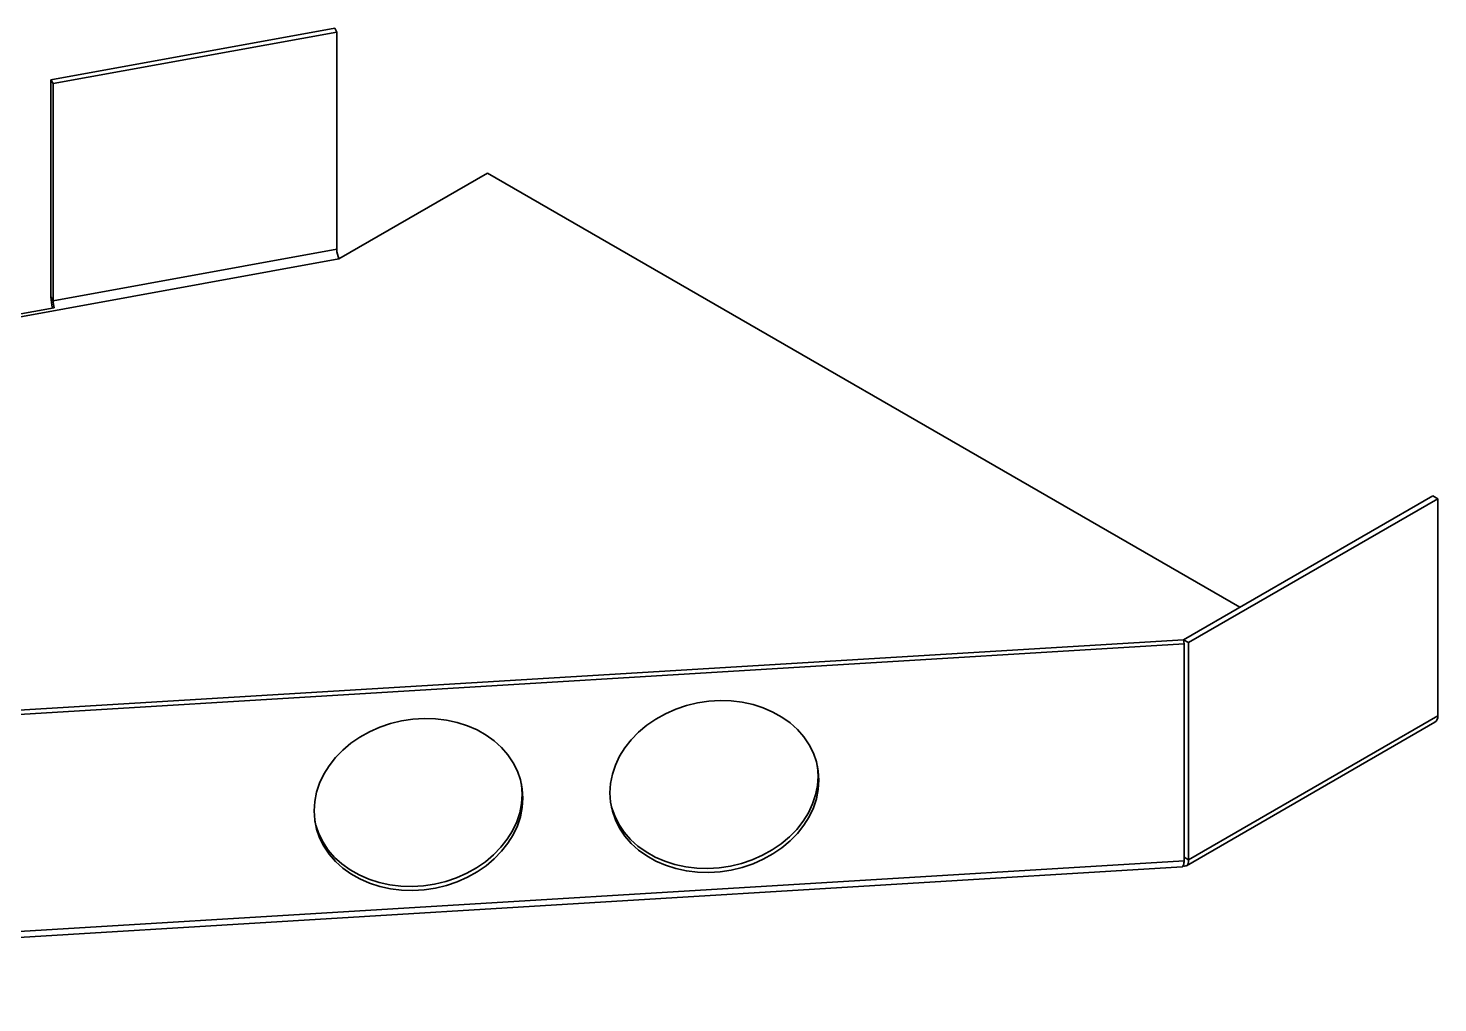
# Model space of a CAD drawing. Header units: millimetres. Extents: x -766 to 905, y -508 to 353.
# Drawn here: x -103.8 to 298.9, y -508.1 to -229.6 of the extents above; entities that cross this region are included whole.
import ezdxf

# ---------------------------------------------------------------- set-up
doc = ezdxf.new("R2010")
doc.units = ezdxf.units.MM

msp = doc.modelspace()

# ---------------------------------------------------------------- linework, layer by layer
at = {"color": 7, "linetype": 'Continuous', "lineweight": 35}
for p, q in [((-97.3, -244.34), (-16.23, -229.6)), ((-96.7, -245.45), (-15.63, -230.7)), ((-16.23, -229.6), (-15.63, -230.7)), ((-15.63, -230.7), (-15.63, -292.76)), ((-97.3, -244.34), (-96.7, -245.45)), ((-97.3, -244.34), (-97.3, -306.4)), ((-96.7, -245.45), (-96.7, -307.5)), ((27.4, -271), (-15.03, -295.49)), ((242.35, -395.09), (27.4, -271)), ((-15.63, -292.76), (-96.7, -307.5)), ((-15.03, -295.49), (-273.12, -342.43)), ((-96.4, -309.47), (-187.01, -325.95)), ((-97.3, -306.4), (-96.7, -307.5)), ((297.51, -363.24), (226.3, -404.35)), ((298.93, -364.06), (227.72, -405.17)), ((298.93, -364.06), (297.51, -363.24)), ((298.93, -426.12), (298.93, -364.06)), ((226.29, -404.35), (-415.28, -443.23)), ((226.5, -405.5), (-415.07, -444.38)), ((226.5, -405.5), (226.29, -404.35)), ((227.72, -405.17), (226.3, -404.35)), ((226.3, -404.35), (226.3, -404.4)), ((226.5, -467.56), (226.5, -405.5)), ((227.72, -405.17), (227.72, -467.22)), ((298.93, -426.12), (227.72, -467.22)), ((227.14, -468.91), (298.1, -427.95)), ((226.5, -466.52), (227.72, -467.22)), ((226.5, -467.56), (-415.07, -506.44)), ((-414.67, -508.1), (225.9, -469.28))]:
    msp.add_line(p, q, dxfattribs=at)
at = {"color": 7, "linetype": 'Continuous', "lineweight": 35, "flags": 128}
for points in [[(122.08, -444.49), (121.9, -441.85), (121.38, -439.27), (120.52, -436.76), (119.32, -434.37), (117.81, -432.12), (115.99, -430.04), (113.9, -428.14), (111.56, -426.46), (108.99, -425.01), (106.22, -423.81), (103.28, -422.87), (100.22, -422.21), (97.07, -421.83), (93.86, -421.74), (90.63, -421.94), (87.41, -422.42), (84.26, -423.18), (81.2, -424.21), (78.27, -425.5), (75.5, -427.04), (72.93, -428.8), (70.58, -430.77), (68.49, -432.91), (66.68, -435.22), (65.16, -437.65), (63.97, -440.19), (63.1, -442.8), (62.58, -445.45), (62.41, -448.11), (62.58, -450.74), (63.1, -453.33), (63.97, -455.83), (65.16, -458.23), (66.68, -460.48), (68.49, -462.56), (70.58, -464.46), (72.93, -466.14), (75.5, -467.59), (78.27, -468.79), (81.2, -469.72), (84.26, -470.39), (87.41, -470.76), (90.63, -470.86), (93.86, -470.66), (97.07, -470.18), (100.22, -469.42), (103.28, -468.39), (106.22, -467.09), (108.99, -465.56), (111.56, -463.8), (113.9, -461.83), (115.99, -459.68), (117.81, -457.38), (119.32, -454.94), (120.52, -452.41), (121.38, -449.8), (121.9, -447.15), (122.08, -444.49)], [(37.54, -449.61), (37.37, -446.98), (36.84, -444.39), (35.98, -441.89), (34.78, -439.5), (33.27, -437.24), (31.46, -435.16), (29.37, -433.26), (27.02, -431.58), (24.45, -430.13), (21.68, -428.93), (18.75, -428), (15.69, -427.33), (12.53, -426.96), (9.32, -426.86), (6.09, -427.06), (2.88, -427.54), (-0.28, -428.3), (-3.34, -429.33), (-6.27, -430.63), (-9.04, -432.16), (-11.61, -433.92), (-13.95, -435.89), (-16.05, -438.04), (-17.86, -440.34), (-19.37, -442.78), (-20.57, -445.31), (-21.43, -447.92), (-21.96, -450.57), (-22.13, -453.23), (-21.96, -455.87), (-21.43, -458.45), (-20.57, -460.96), (-19.37, -463.35), (-17.86, -465.6), (-16.05, -467.69), (-13.95, -469.58), (-11.61, -471.26), (-9.04, -472.71), (-6.27, -473.91), (-3.34, -474.85), (-0.28, -475.51), (2.88, -475.89), (6.09, -475.98), (9.32, -475.78), (12.53, -475.3), (15.69, -474.54), (18.75, -473.51), (21.68, -472.22), (24.45, -470.68), (27.02, -468.92), (29.37, -466.96), (31.46, -464.81), (33.27, -462.5), (34.78, -460.07), (35.98, -457.53), (36.84, -454.92), (37.37, -452.27), (37.54, -449.61)], [(121.64, -440.36), (121.69, -440.7), (121.87, -443.34), (121.69, -446), (121.17, -448.65), (120.31, -451.26), (119.11, -453.8), (117.6, -456.23), (115.78, -458.54), (113.69, -460.68), (111.35, -462.65), (108.78, -464.41), (106.01, -465.95), (103.08, -467.24), (100.01, -468.27), (96.86, -469.03), (93.65, -469.51), (90.42, -469.71), (87.21, -469.62), (84.05, -469.24), (80.99, -468.58), (78.06, -467.64), (75.29, -466.44), (72.72, -464.99), (70.37, -463.31), (68.28, -461.41), (66.47, -459.33), (64.95, -457.08), (63.76, -454.69), (62.89, -452.18), (62.63, -451.09)], [(37.11, -445.48), (37.16, -445.83), (37.33, -448.47), (37.16, -451.12), (36.64, -453.77), (35.77, -456.38), (34.58, -458.92), (33.06, -461.35), (31.25, -463.66), (29.16, -465.81), (26.81, -467.77), (24.24, -469.53), (21.47, -471.07), (18.54, -472.36), (15.48, -473.39), (12.32, -474.15), (9.11, -474.64), (5.88, -474.83), (2.67, -474.74), (-0.48, -474.36), (-3.55, -473.7), (-6.48, -472.76), (-9.25, -471.56), (-11.82, -470.11), (-14.16, -468.43), (-16.26, -466.54), (-18.07, -464.45), (-19.58, -462.2), (-20.78, -459.81), (-21.64, -457.31), (-21.91, -456.21)]]:
    msp.add_lwpolyline(points, dxfattribs=at)
at = {"color": 7, "linetype": 'Continuous', "lineweight": 35}
for centre, radius, start, end in [((-9.01, -292.74), 6.62, 180.1837, 204.6098), ((-82.59, -306.15), 14.72, 180.9795, 193.3923), ((-89.29, -307.38), 7.41, 180.9864, 196.4041), ((297.02, -426.36), 1.92, 304.0564, 7.2558)]:
    msp.add_arc(centre, radius, start, end, dxfattribs=at)
for points, knots in [([(226.5, -467.56), (226.45, -467.9), (226.34, -468.59), (226.13, -469.18), (225.97, -469.22), (225.9, -469.24)], [0, 0, 0, 0, 0.356179, 0.712365, 1, 1, 1, 1]), ([(226.17, -468.96), (226.18, -468.97), (226.48, -469.12), (226.98, -469.04), (227.52, -468.66), (227.75, -467.98), (227.73, -467.43), (227.72, -467.22)], [0, 0, 0, 0, 0.017726, 0.2884157, 0.5591053, 0.8297949, 1, 1, 1, 1])]:
    msp.add_open_spline(points, degree=3, knots=knots, dxfattribs=at)

doc.saveas('drawing.dxf')
